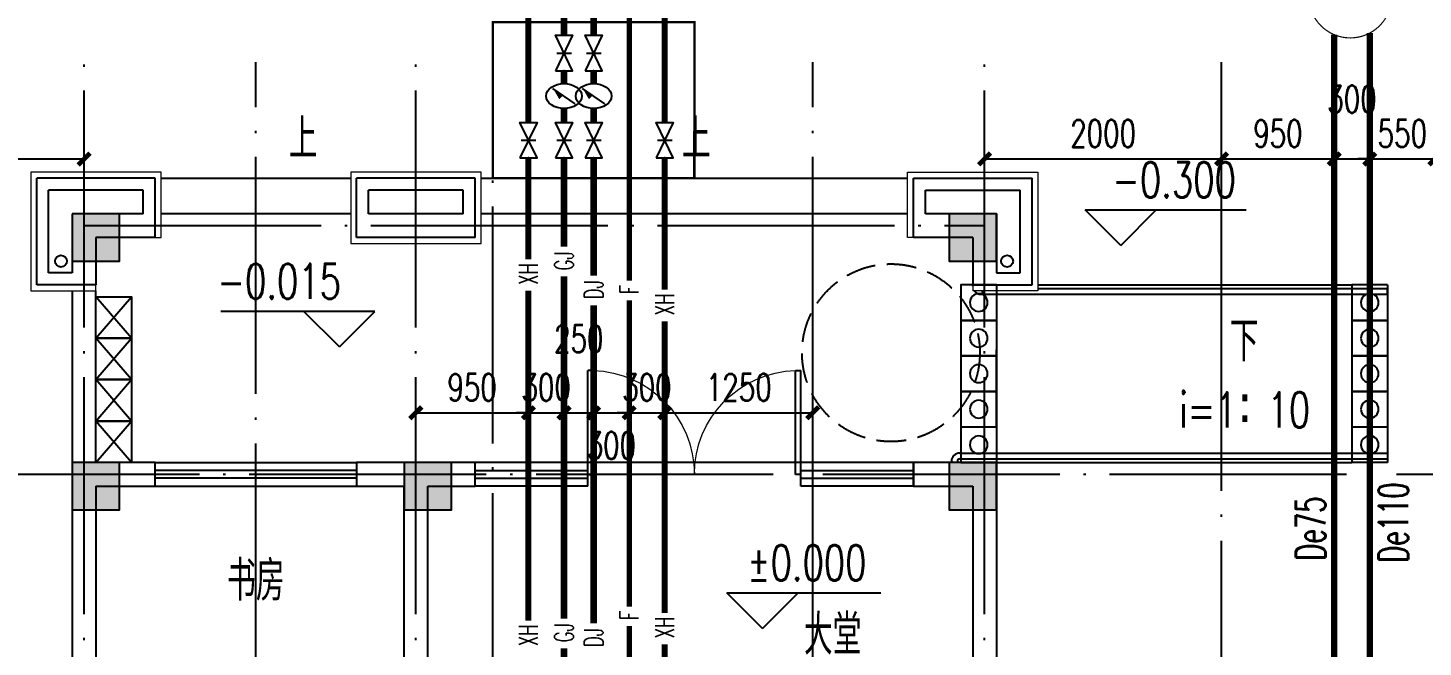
# Model space of a CAD drawing. Extents: x -287580 to -53108, y -522338 to -82629.
# Drawn here: x -215583 to -203809, y -332374 to -327146 of the extents above; entities that cross this region are included whole.
import ezdxf

# ---------------------------------------------------------------- set-up
doc = ezdxf.new("R2010")
doc.units = 0
doc.header["$LTSCALE"] = 1000
doc.header["$MEASUREMENT"] = 0
doc.linetypes.add('DASH', pattern=[0.35, 0.25, -0.1])
doc.linetypes.add('DOTE', pattern=[2.42, 2, -0.2, 0.02, -0.2])
for name, color, linetype in [('AXIS', 3, 'Continuous'), ('DIM_ELEV', 3, 'Continuous'), ('DIM_SYMB', 99, 'Continuous'), ('DOTE', 99, 'Continuous'), ('J家具', 42, 'Continuous'), ('PIPE-废水', 31, 'Continuous'), ('PIPE-污水', 2, 'Continuous'), ('PIPE-消防', 1, 'Continuous'), ('PIPE-给水', 3, 'Continuous'), ('PUB_TEXT', 7, 'Continuous'), ('RAIL', 163, 'Continuous'), ('TEXT_废水', 4, 'Continuous'), ('TEXT_污水', 4, 'Continuous'), ('TEXT_消防', 4, 'Continuous'), ('TEXT_给水', 4, 'Continuous'), ('TWT_DIM', 3, 'Continuous'), ('TWT_IDEN', 3, 'Continuous'), ('VALVE_给水', 7, 'Continuous'), ('WALL', 9, 'Continuous'), ('WINDOW', 99, 'Continuous'), ('填充', 8, 'Continuous'), ('栏杆', 169, 'Continuous'), ('给排水标注', 4, 'Continuous'), ('表格', 157, 'Continuous')]:
    doc.layers.add(name, color=color, linetype=linetype)
doc.layers.add('投影线', color=150, linetype='Continuous', lineweight=18)
doc.styles.add('_TCH_DIM', font='SIMPLEX', dxfattribs={"bigfont": 'GBCBIG'})
doc.styles.add('_TCH_DIM_T3', font='SIMPLEX', dxfattribs={"width": 0.705882, "bigfont": 'GBCBIG'})
doc.styles.add('_TWT_PIPEDN', font='SIMPLEX', dxfattribs={"width": 0.8, "height": 2.5, "bigfont": 'HZTXT'})
doc.styles.add('_TWT_PIPETEXT', font='SIMPLEX', dxfattribs={"width": 0.8, "height": 1.6, "bigfont": 'HZTXT'})
doc.styles.get("Standard").update_dxf_attribs({"font": 'gbenor.shx', "bigfont": 'gbcbig.shx'})
doc.dimstyles.new('_TCH_ARCH&&100', dxfattribs={"dimtxt": 297.5, "dimasz": 100, "dimexe": 250, "dimexo": 300, "dimgap": 100, "dimtad": 1, "dimdec": 0, "dimzin": 0, "dimdsep": 46, "dimtxsty": '_TCH_DIM_T3', "dimblk": 'ARCHTICK', "dimcen": 0.09, "dimclrt": 7, "dimazin": 2, "dimtfac": 1, "dimtdec": 0, "dimtix": 1, "dimtmove": 2, "dimatfit": 3, "dimfxl": 0, "dimtolj": 1, "dimtzin": 0, "dimarcsym": 0})
doc.dimstyles.new('_TWT_ARCH&&100', dxfattribs={"dimtxt": 229.5, "dimasz": 100, "dimexe": 250, "dimexo": 300, "dimgap": 100, "dimtad": 1, "dimdec": 0, "dimzin": 0, "dimdsep": 46, "dimtxsty": '_TCH_DIM_T3', "dimblk": 'ARCHTICK', "dimcen": 0.09, "dimclrd": 4, "dimclre": 4, "dimclrt": 4, "dimazin": 2, "dimtfac": 1, "dimtdec": 0, "dimtix": 1, "dimtmove": 2, "dimatfit": 3, "dimfxl": 0, "dimtolj": 1, "dimtzin": 0, "dimarcsym": 0})

# ---------------------------------------------------------------- blocks, each defined once
blk = doc.blocks.new('A$C08E67530')
at = {"layer": 'RAIL'}
for p, q in [((0, 1500), (300, 1500)), ((0, 1500), (0, 0)), ((0, 1500), (0, 0)), ((300, 1500), (300, 0)), ((300, 1500), (300, 0)), ((0, 1200), (300, 1200)), ((300, 1200), (0, 1200)), ((0, 900), (300, 900)), ((300, 900), (0, 900)), ((0, 600), (300, 600)), ((300, 600), (0, 600)), ((300, 300), (0, 300)), ((0, 0), (300, 0))]:
    blk.add_line(p, q, dxfattribs=at)
for centre in [(150, 1350), (150, 1050), (150, 750), (150, 450), (150, 150)]:
    blk.add_circle(centre, 75, dxfattribs=at)
blk = doc.blocks.new('afdafdfdaf')
at = {"color": 4}
for points in [[(487333, 21789), (487033, 21439)], [(487033, 21789), (487333, 21439)]]:
    blk.add_lwpolyline(points, dxfattribs=at)
blk.add_lwpolyline([(487333, 21789), (487033, 21789), (487033, 21439), (487333, 21439)], close=True, dxfattribs=at)
blk = doc.blocks.new('A$C21740D1F')
at = {"layer": '填充'}
h = blk.add_hatch(color=256, dxfattribs=at)
h.dxf.hatch_style = 1
h.paths.add_polyline_path([(48600, 16200), (48600, 15800), (49000, 15800), (49000, 16200)])
h.paths.add_polyline_path([(41200, 16200), (41200, 15800), (41600, 15800), (41600, 16200)])
h.paths.add_polyline_path([(18900, 15800), (18900, 16200), (18500, 16200), (18500, 15800)])
h.paths.add_polyline_path([(11500, 15800), (11500, 16200), (11100, 16200), (11100, 15800)])
h.paths.add_polyline_path([(57500, 3700), (57500, 3300), (57900, 3300), (57900, 3700)])
h.paths.add_polyline_path([(48600, 14100), (48600, 13700), (49000, 13700), (49000, 14100)])
h.paths.add_polyline_path([(44000, 14100), (44000, 13700), (44400, 13700), (44400, 14100)])
h.paths.add_polyline_path([(41200, 14100), (41200, 13700), (41600, 13700), (41600, 14100)])
h.paths.add_polyline_path([(32300, 3700), (32300, 3300), (32700, 3300), (32700, 3700)])
h.paths.add_polyline_path([(27800, 3300), (27800, 3700), (27400, 3700), (27400, 3300)])
h.paths.add_polyline_path([(18900, 13700), (18900, 14100), (18500, 14100), (18500, 13700)])
h.paths.add_polyline_path([(16100, 13700), (16100, 14100), (15700, 14100), (15700, 13700)])
h.paths.add_polyline_path([(11500, 13700), (11500, 14100), (11100, 14100), (11100, 13700)])
h.paths.add_polyline_path([(2600, 3300), (2600, 3700), (2200, 3700), (2200, 3300)])
h.paths.add_polyline_path([(47550, 10300), (47550, 8200), (47350, 8200), (47350, 10500), (47900, 10500), (47900, 10300)])
h.paths.add_polyline_path([(12750, 10500), (12750, 8200), (12550, 8200), (12550, 10300), (12200, 10300), (12200, 10500)])
h.paths.add_polyline_path([(7800, 0), (7300, 0), (7300, 2500), (7500, 2500), (7500, 200), (7800, 200)])
h.paths.add_polyline_path([(22700, 0), (22200, 0), (22200, 200), (22500, 200), (22500, 2500), (22700, 2500)])
h.paths.add_polyline_path([(37900, 0), (37400, 0), (37400, 2500), (37600, 2500), (37600, 200), (37900, 200)])
h.paths.add_polyline_path([(52800, 0), (52300, 0), (52300, 200), (52600, 200), (52600, 2500), (52800, 2500)])
h.paths.add_polyline_path([(56200, 0), (55550, 0), (55550, 200), (56000, 200), (56000, 2100), (56200, 2100)])
h.paths.add_polyline_path([(34650, 0), (34000, 0), (34000, 2100), (34200, 2100), (34200, 200), (34650, 200)])
h.paths.add_polyline_path([(26100, 0), (25450, 0), (25450, 200), (25900, 200), (25900, 2100), (26100, 2100)])
h.paths.add_polyline_path([(4550, 0), (3900, 0), (3900, 2100), (4100, 2100), (4100, 200), (4550, 200)])
h.paths.add_polyline_path([(500, 6500), (200, 6500), (200, 5000), (0, 5000), (0, 6700), (500, 6700)])
h.paths.add_polyline_path([(59900, 6500), (59600, 6500), (59600, 6700), (60100, 6700), (60100, 5000), (59900, 5000)])
h.paths.add_polyline_path([(60100, 1695), (60100, 0), (59400, 0), (59400, 200), (59900, 200), (59900, 1695)])
h.paths.add_polyline_path([(52800, 9800), (52800, 6700), (53350, 6700), (53350, 6500), (52600, 6500), (52600, 9800), (52600, 10300), (52300, 10300), (52300, 10500), (52800, 10500), (52800, 10000), (53150, 10000), (53150, 9800)])
h.paths.add_polyline_path([(37600, 10300), (37600, 9800), (37600, 6500), (36850, 6500), (36850, 6700), (37400, 6700), (37400, 9800), (37050, 9800), (37050, 10000), (37400, 10000), (37400, 10500), (37900, 10500), (37900, 10300)])
h.paths.add_polyline_path([(22700, 10500), (22700, 10000), (23050, 10000), (23050, 9800), (22700, 9800), (22700, 6700), (23250, 6700), (23250, 6500), (22500, 6500), (22500, 9800), (22500, 10300), (22200, 10300), (22200, 10500)])
h.paths.add_polyline_path([(7500, 9800), (7500, 6500), (6750, 6500), (6750, 6700), (7300, 6700), (7300, 9800), (6950, 9800), (6950, 10000), (7300, 10000), (7300, 10500), (7800, 10500), (7800, 10300), (7500, 10300)])
h.paths.add_polyline_path([(17250, 10300), (15450, 10300), (15450, 8900), (15250, 8900), (15250, 10500), (17450, 10500), (17450, 9900), (17250, 9900)])
h.paths.add_polyline_path([(42850, 10300), (42850, 9900), (42650, 9900), (42650, 10500), (44850, 10500), (44850, 8900), (44650, 8900), (44650, 10300)])
h.paths.add_polyline_path([(30000, 1800), (30000, 0), (29500, 0), (29500, 200), (29800, 200), (29800, 1800)])
h.paths.add_polyline_path([(30700, 6500), (30300, 6500), (30300, 4900), (30100, 4900), (30100, 6700), (30700, 6700)])
h.paths.add_polyline_path([(29800, 6500), (29400, 6500), (29400, 6700), (30000, 6700), (30000, 4900), (29800, 4900)])
h.paths.add_polyline_path([(30600, 0), (30100, 0), (30100, 1800), (30300, 1800), (30300, 200), (30600, 200)])
h.paths.add_polyline_path([(42100, 1900), (42100, 1000), (42600, 1000), (42600, 800), (42100, 800), (42100, 0), (41500, 0), (41500, 200), (41900, 200), (41900, 1000), (41900, 1900)])
h.paths.add_polyline_path([(48300, 1900), (48300, 1000), (48300, 200), (48700, 200), (48700, 0), (48100, 0), (48100, 800), (47600, 800), (47600, 1000), (48100, 1000), (48100, 1900)])
h.paths.add_polyline_path([(42850, 5400), (42850, 5100), (43500, 5100), (43500, 4100), (43300, 4100), (43300, 4900), (42650, 4900), (42100, 4900), (42100, 4800), (41900, 4800), (41900, 5100), (42650, 5100), (42650, 5400)])
h.paths.add_polyline_path([(47550, 5400), (47550, 5100), (48300, 5100), (48300, 4800), (48100, 4800), (48100, 4900), (47550, 4900), (46900, 4900), (46900, 4100), (46700, 4100), (46700, 5100), (47350, 5100), (47350, 5400)])
h.paths.add_polyline_path([(32950, 9800), (32500, 9800), (32500, 6700), (32900, 6700), (32900, 6500), (32300, 6500), (32300, 10000), (32950, 10000)])
h.paths.add_polyline_path([(57900, 10000), (57900, 6500), (57300, 6500), (57300, 6700), (57700, 6700), (57700, 9800), (57250, 9800), (57250, 10000)])
h.paths.add_polyline_path([(700, 0), (0, 0), (0, 1695), (200, 1695), (200, 200), (700, 200)])
h.paths.add_polyline_path([(18200, 1900), (18200, 1000), (18200, 200), (18600, 200), (18600, 0), (18000, 0), (18000, 800), (17500, 800), (17500, 1000), (18000, 1000), (18000, 1900)])
h.paths.add_polyline_path([(12000, 1900), (12000, 1000), (12500, 1000), (12500, 800), (12000, 800), (12000, 0), (11400, 0), (11400, 200), (11800, 200), (11800, 1000), (11800, 1900)])
h.paths.add_polyline_path([(17450, 5400), (17450, 5100), (18200, 5100), (18200, 4800), (18000, 4800), (18000, 4900), (17450, 4900), (16800, 4900), (16800, 4100), (16600, 4100), (16600, 5100), (17250, 5100), (17250, 5400)])
h.paths.add_polyline_path([(12750, 5400), (12750, 5100), (13400, 5100), (13400, 4100), (13200, 4100), (13200, 4900), (12550, 4900), (12000, 4900), (12000, 4800), (11800, 4800), (11800, 5100), (12550, 5100), (12550, 5400)])
h.paths.add_polyline_path([(27600, 9800), (27150, 9800), (27150, 10000), (27800, 10000), (27800, 6500), (27200, 6500), (27200, 6700), (27600, 6700)])
h.paths.add_polyline_path([(2400, 9800), (2400, 6700), (2800, 6700), (2800, 6500), (2200, 6500), (2200, 10000), (2850, 10000), (2850, 9800)])
at = {"color": 3}
for points in [[(41200, 16200), (41200, 15800), (41600, 15800), (41600, 16200)], [(48600, 16200), (48600, 15800), (49000, 15800), (49000, 16200)], [(41200, 14100), (41200, 13700), (41600, 13700), (41600, 14100)], [(44000, 14100), (44000, 13700), (44400, 13700), (44400, 14100)], [(48600, 14100), (48600, 13700), (49000, 13700), (49000, 14100)]]:
    blk.add_lwpolyline(points, close=True, dxfattribs=at)
blk = doc.blocks.new('_ArchTick')
at = {"color": 0, "linetype": 'ByBlock', "const_width": 0.4}
blk.add_lwpolyline([(-0.5, -0.5), (0.5, 0.5)], dxfattribs=at)
blk = doc.blocks.new('*D612')
at = {"layer": 'AXIS', "color": 0, "lineweight": -2}
for p, q in [((-256409, -327035), (-256409, -324659)), ((-196309, -327035), (-196309, -324659)), ((-256409, -324909), (-196309, -324909))]:
    blk.add_line(p, q, dxfattribs=at)
at = {"layer": 'Defpoints', "color": 0}
for p in [(-196309, -324909), (-256409, -327335), (-196309, -327335)]:
    blk.add_point(p, dxfattribs=at)
at = {"layer": 'AXIS', "color": 0, "lineweight": -2, "xscale": 100, "yscale": 100, "zscale": 100, "rotation": 180}
blk.add_blockref('_ArchTick', (-256409, -324909), dxfattribs=at)
at = {"layer": 'AXIS', "color": 0, "lineweight": -2, "xscale": 100, "yscale": 100, "zscale": 100}
blk.add_blockref('_ArchTick', (-196309, -324909), dxfattribs=at)
at = {"layer": 'AXIS', "color": 7, "insert": (-226359, -324661), "char_height": 297.5, "attachment_point": 5, "style": '_TCH_DIM_T3'}
blk.add_mtext('\\A1;60100', dxfattribs=at)
blk = doc.blocks.new('*D801')
at = {"layer": 'Defpoints', "color": 0}
for p in [(-205509, -328253), (-207509, -329390), (-205509, -329390)]:
    blk.add_point(p, dxfattribs=at)
at = {"layer": 'TWT_DIM', "color": 4, "lineweight": -2}
for p, q in [((-207509, -329090), (-207509, -328003)), ((-205509, -329090), (-205509, -328003)), ((-207509, -328253), (-205509, -328253))]:
    blk.add_line(p, q, dxfattribs=at)
at = {"layer": 'TWT_DIM', "color": 4, "lineweight": -2, "xscale": 100, "yscale": 100, "zscale": 100, "rotation": 180}
blk.add_blockref('_ArchTick', (-207509, -328253), dxfattribs=at)
at = {"layer": 'TWT_DIM', "color": 4, "lineweight": -2, "xscale": 100, "yscale": 100, "zscale": 100}
blk.add_blockref('_ArchTick', (-205509, -328253), dxfattribs=at)
at = {"layer": 'TWT_DIM', "color": 4, "insert": (-206509, -328038), "char_height": 229.5, "attachment_point": 5, "style": '_TCH_DIM_T3'}
blk.add_mtext('\\A1;2000', dxfattribs=at)
blk = doc.blocks.new('*D802')
at = {"layer": 'Defpoints', "color": 0}
for p in [(-204559, -328253), (-205509, -329390), (-204559, -329390)]:
    blk.add_point(p, dxfattribs=at)
at = {"layer": 'TWT_DIM', "color": 4, "lineweight": -2}
for p, q in [((-205509, -329090), (-205509, -328003)), ((-204559, -329090), (-204559, -328003)), ((-205509, -328253), (-204559, -328253))]:
    blk.add_line(p, q, dxfattribs=at)
at = {"layer": 'TWT_DIM', "color": 4, "lineweight": -2, "xscale": 100, "yscale": 100, "zscale": 100, "rotation": 180}
blk.add_blockref('_ArchTick', (-205509, -328253), dxfattribs=at)
at = {"layer": 'TWT_DIM', "color": 4, "lineweight": -2, "xscale": 100, "yscale": 100, "zscale": 100}
blk.add_blockref('_ArchTick', (-204559, -328253), dxfattribs=at)
at = {"layer": 'TWT_DIM', "color": 4, "insert": (-205034, -328038), "char_height": 229.5, "attachment_point": 5, "style": '_TCH_DIM_T3'}
blk.add_mtext('\\A1;950', dxfattribs=at)
blk = doc.blocks.new('*D803')
at = {"layer": 'Defpoints', "color": 0}
for p in [(-204259, -328253), (-204559, -329390), (-204259, -329390)]:
    blk.add_point(p, dxfattribs=at)
at = {"layer": 'TWT_DIM', "color": 4, "lineweight": -2}
for p, q in [((-204559, -329090), (-204559, -328003)), ((-204259, -329090), (-204259, -328003)), ((-204559, -328253), (-204259, -328253))]:
    blk.add_line(p, q, dxfattribs=at)
at = {"layer": 'TWT_DIM', "color": 4, "lineweight": -2, "xscale": 100, "yscale": 100, "zscale": 100, "rotation": 180}
blk.add_blockref('_ArchTick', (-204559, -328253), dxfattribs=at)
at = {"layer": 'TWT_DIM', "color": 4, "lineweight": -2, "xscale": 100, "yscale": 100, "zscale": 100}
blk.add_blockref('_ArchTick', (-204259, -328253), dxfattribs=at)
at = {"layer": 'TWT_DIM', "color": 4, "insert": (-204409, -327748), "char_height": 229.5, "attachment_point": 5, "style": '_TCH_DIM_T3'}
blk.add_mtext('\\A1;300', dxfattribs=at)
blk = doc.blocks.new('*D804')
at = {"layer": 'Defpoints', "color": 0}
for p in [(-203709, -328253), (-204259, -329390), (-203709, -329390)]:
    blk.add_point(p, dxfattribs=at)
at = {"layer": 'TWT_DIM', "color": 4, "lineweight": -2}
for p, q in [((-204259, -329090), (-204259, -328003)), ((-203709, -329090), (-203709, -328003)), ((-204259, -328253), (-204359, -328253)), ((-204259, -328253), (-203709, -328253)), ((-203709, -328253), (-203609, -328253))]:
    blk.add_line(p, q, dxfattribs=at)
at = {"layer": 'TWT_DIM', "color": 4, "lineweight": -2, "xscale": 100, "yscale": 100, "zscale": 100}
blk.add_blockref('_ArchTick', (-204259, -328253), dxfattribs=at)
at = {"layer": 'TWT_DIM', "color": 4, "lineweight": -2, "xscale": 100, "yscale": 100, "zscale": 100, "rotation": 180}
blk.add_blockref('_ArchTick', (-203709, -328253), dxfattribs=at)
at = {"layer": 'TWT_DIM', "color": 4, "insert": (-203984, -328038), "char_height": 229.5, "attachment_point": 5, "style": '_TCH_DIM_T3'}
blk.add_mtext('\\A1;550', dxfattribs=at)
blk = doc.blocks.new('*D812')
at = {"layer": 'Defpoints', "color": 0}
for p in [(-211359, -330396), (-212309, -331210), (-211359, -331210)]:
    blk.add_point(p, dxfattribs=at)
at = {"layer": 'TWT_DIM', "color": 4, "lineweight": -2}
for p, q in [((-212309, -330910), (-212309, -330146)), ((-211359, -330910), (-211359, -330146)), ((-212309, -330396), (-211359, -330396))]:
    blk.add_line(p, q, dxfattribs=at)
at = {"layer": 'TWT_DIM', "color": 4, "lineweight": -2, "xscale": 100, "yscale": 100, "zscale": 100, "rotation": 180}
blk.add_blockref('_ArchTick', (-212309, -330396), dxfattribs=at)
at = {"layer": 'TWT_DIM', "color": 4, "lineweight": -2, "xscale": 100, "yscale": 100, "zscale": 100}
blk.add_blockref('_ArchTick', (-211359, -330396), dxfattribs=at)
at = {"layer": 'TWT_DIM', "color": 4, "insert": (-211834, -330181), "char_height": 229.5, "attachment_point": 5, "style": '_TCH_DIM_T3'}
blk.add_mtext('\\A1;950', dxfattribs=at)
blk = doc.blocks.new('*D813')
at = {"layer": 'Defpoints', "color": 0}
for p in [(-211059, -330396), (-211359, -331210), (-211059, -331210)]:
    blk.add_point(p, dxfattribs=at)
at = {"layer": 'TWT_DIM', "color": 4, "lineweight": -2}
for p, q in [((-211359, -330910), (-211359, -330146)), ((-211059, -330910), (-211059, -330146)), ((-211359, -330396), (-211459, -330396)), ((-211359, -330396), (-211059, -330396)), ((-211059, -330396), (-210959, -330396))]:
    blk.add_line(p, q, dxfattribs=at)
at = {"layer": 'TWT_DIM', "color": 4, "lineweight": -2, "xscale": 100, "yscale": 100, "zscale": 100}
blk.add_blockref('_ArchTick', (-211359, -330396), dxfattribs=at)
at = {"layer": 'TWT_DIM', "color": 4, "lineweight": -2, "xscale": 100, "yscale": 100, "zscale": 100, "rotation": 180}
blk.add_blockref('_ArchTick', (-211059, -330396), dxfattribs=at)
at = {"layer": 'TWT_DIM', "color": 4, "insert": (-211209, -330181), "char_height": 229.5, "attachment_point": 5, "style": '_TCH_DIM_T3'}
blk.add_mtext('\\A1;300', dxfattribs=at)
blk = doc.blocks.new('*D814')
at = {"layer": 'Defpoints', "color": 0}
for p in [(-210809, -330396), (-211059, -331210), (-210809, -331210)]:
    blk.add_point(p, dxfattribs=at)
at = {"layer": 'TWT_DIM', "color": 4, "lineweight": -2}
for p, q in [((-211059, -330910), (-211059, -330146)), ((-210809, -330910), (-210809, -330146)), ((-211059, -330396), (-210809, -330396))]:
    blk.add_line(p, q, dxfattribs=at)
at = {"layer": 'TWT_DIM', "color": 4, "lineweight": -2, "xscale": 100, "yscale": 100, "zscale": 100, "rotation": 180}
blk.add_blockref('_ArchTick', (-211059, -330396), dxfattribs=at)
at = {"layer": 'TWT_DIM', "color": 4, "lineweight": -2, "xscale": 100, "yscale": 100, "zscale": 100}
blk.add_blockref('_ArchTick', (-210809, -330396), dxfattribs=at)
at = {"layer": 'TWT_DIM', "color": 4, "insert": (-210934, -329771), "char_height": 229.5, "attachment_point": 5, "style": '_TCH_DIM_T3'}
blk.add_mtext('\\A1;250', dxfattribs=at)
blk = doc.blocks.new('*D815')
at = {"layer": 'Defpoints', "color": 0}
for p in [(-210509, -330396), (-210809, -331210), (-210509, -331210)]:
    blk.add_point(p, dxfattribs=at)
at = {"layer": 'TWT_DIM', "color": 4, "lineweight": -2}
for p, q in [((-210809, -330910), (-210809, -330146)), ((-210509, -330910), (-210509, -330146)), ((-210809, -330396), (-210509, -330396))]:
    blk.add_line(p, q, dxfattribs=at)
at = {"layer": 'TWT_DIM', "color": 4, "lineweight": -2, "xscale": 100, "yscale": 100, "zscale": 100, "rotation": 180}
blk.add_blockref('_ArchTick', (-210809, -330396), dxfattribs=at)
at = {"layer": 'TWT_DIM', "color": 4, "lineweight": -2, "xscale": 100, "yscale": 100, "zscale": 100}
blk.add_blockref('_ArchTick', (-210509, -330396), dxfattribs=at)
at = {"layer": 'TWT_DIM', "color": 4, "insert": (-210659, -330671), "char_height": 229.5, "attachment_point": 5, "style": '_TCH_DIM_T3'}
blk.add_mtext('\\A1;300', dxfattribs=at)
blk = doc.blocks.new('*D816')
at = {"layer": 'Defpoints', "color": 0}
for p in [(-210209, -330396), (-210509, -331210), (-210209, -331210)]:
    blk.add_point(p, dxfattribs=at)
at = {"layer": 'TWT_DIM', "color": 4, "lineweight": -2}
for p, q in [((-210509, -330910), (-210509, -330146)), ((-210209, -330910), (-210209, -330146)), ((-210509, -330396), (-210609, -330396)), ((-210509, -330396), (-210209, -330396)), ((-210209, -330396), (-210109, -330396))]:
    blk.add_line(p, q, dxfattribs=at)
at = {"layer": 'TWT_DIM', "color": 4, "lineweight": -2, "xscale": 100, "yscale": 100, "zscale": 100}
blk.add_blockref('_ArchTick', (-210509, -330396), dxfattribs=at)
at = {"layer": 'TWT_DIM', "color": 4, "lineweight": -2, "xscale": 100, "yscale": 100, "zscale": 100, "rotation": 180}
blk.add_blockref('_ArchTick', (-210209, -330396), dxfattribs=at)
at = {"layer": 'TWT_DIM', "color": 4, "insert": (-210359, -330181), "char_height": 229.5, "attachment_point": 5, "style": '_TCH_DIM_T3'}
blk.add_mtext('\\A1;300', dxfattribs=at)
blk = doc.blocks.new('*D817')
at = {"layer": 'Defpoints', "color": 0}
for p in [(-208959, -330396), (-210209, -331210), (-208959, -331210)]:
    blk.add_point(p, dxfattribs=at)
at = {"layer": 'TWT_DIM', "color": 4, "lineweight": -2}
for p, q in [((-210209, -330910), (-210209, -330146)), ((-208959, -330910), (-208959, -330146)), ((-210209, -330396), (-208959, -330396))]:
    blk.add_line(p, q, dxfattribs=at)
at = {"layer": 'TWT_DIM', "color": 4, "lineweight": -2, "xscale": 100, "yscale": 100, "zscale": 100, "rotation": 180}
blk.add_blockref('_ArchTick', (-210209, -330396), dxfattribs=at)
at = {"layer": 'TWT_DIM', "color": 4, "lineweight": -2, "xscale": 100, "yscale": 100, "zscale": 100}
blk.add_blockref('_ArchTick', (-208959, -330396), dxfattribs=at)
at = {"layer": 'TWT_DIM', "color": 4, "insert": (-209584, -330181), "char_height": 229.5, "attachment_point": 5, "style": '_TCH_DIM_T3'}
blk.add_mtext('\\A1;1250', dxfattribs=at)
blk = doc.blocks.new('*D840')
at = {"layer": 'Defpoints', "color": 0}
for p in [(-215109, -328253), (-217109, -329075), (-215109, -329075)]:
    blk.add_point(p, dxfattribs=at)
at = {"layer": 'TWT_DIM', "color": 4, "lineweight": -2}
for p, q in [((-217109, -328775), (-217109, -328003)), ((-215109, -328775), (-215109, -328003)), ((-217109, -328253), (-215109, -328253))]:
    blk.add_line(p, q, dxfattribs=at)
at = {"layer": 'TWT_DIM', "color": 4, "lineweight": -2, "xscale": 100, "yscale": 100, "zscale": 100, "rotation": 180}
blk.add_blockref('_ArchTick', (-217109, -328253), dxfattribs=at)
at = {"layer": 'TWT_DIM', "color": 4, "lineweight": -2, "xscale": 100, "yscale": 100, "zscale": 100}
blk.add_blockref('_ArchTick', (-215109, -328253), dxfattribs=at)
at = {"layer": 'TWT_DIM', "color": 4, "insert": (-216109, -328038), "char_height": 229.5, "attachment_point": 5, "style": '_TCH_DIM_T3'}
blk.add_mtext('\\A1;2000', dxfattribs=at)
blk = doc.blocks.new('$VALVE$00000296')
for points in [[(-125, 72.2), (-125, -72.2), (125, 72.2), (125, -72.2), (-125, 72.2)], [(0, 60.2), (0, -63.6)]]:
    blk.add_lwpolyline(points)
for p in [(-125, 0), (125, 0)]:
    blk.add_point(p)
blk = doc.blocks.new('$WINLIB2D$00000001')
at = {"color": 0}
for points in [[(-0.5, 0.5), (-0.5, -0.5)], [(-0.5, 0.5), (0.5, 0.5)], [(0.5, -0.5), (0.5, 0.5)], [(0.5, 0.1667), (-0.5, 0.1667)], [(0.5, -0.1667), (-0.5, -0.1667)], [(-0.5, -0.5), (0.5, -0.5)]]:
    blk.add_lwpolyline(points, dxfattribs=at)
blk = doc.blocks.new('$DorLib2D$00000002')
for p, q in [((-0.5, 0), (-0.5, 0.4875)), ((-0.475, 0.4875), (-0.5, 0.4875)), ((-0.475, 0), (-0.475, 0.4875)), ((0.475, 0), (0.475, 0.4875)), ((0.475, 0.4875), (0.5, 0.4875)), ((0.5, 0), (0.5, 0.4875)), ((-0.5, 0), (-0.475, 0)), ((0.5, 0), (0.475, 0))]:
    blk.add_line(p, q)
at = {"lineweight": 13}
for centre, start, end in [((-0.4875, 0), 0, 88.53072), ((0.4875, 0), 91.46928, 180)]:
    blk.add_arc(centre, 0.4875, start, end, dxfattribs=at)
blk = doc.blocks.new('$TCHSYS$WIN2D')
for p, q in [((-0.5, 0.5), (0.5, 0.5)), ((-0.5, 0.5), (-0.5, -0.5)), ((0.5, 0.5), (0.5, -0.5)), ((0.5, 0.167), (-0.5, 0.167)), ((0.5, -0.167), (-0.5, -0.167)), ((-0.5, -0.5), (0.5, -0.5))]:
    blk.add_line(p, q)
blk = doc.blocks.new('$VALVE$00000742')
blk.add_line((-93, -93), (93, 93))
blk.add_lwpolyline([(93, 93, 0, 50, 0), (-13, 22, 50, 50, 0)], format="xyseb")
blk.add_circle((0, 0), 150)
for p in [(-150, 0), (150, 0)]:
    blk.add_point(p)

msp = doc.modelspace()

# ---------------------------------------------------------------- linework, layer by layer
at = {"color": 99}
for centre in [(-215303.8, -329115.6), (-207319.3, -329115.6)]:
    msp.add_circle(centre, 50, dxfattribs=at)
at = {"layer": 'DIM_ELEV'}
for p, q in [((-206360.8, -328983.5), (-206660.8, -328683.5)), ((-206660.8, -328683.5), (-205302.8, -328683.5)), ((-206360.8, -328983.5), (-206060.8, -328683.5)), ((-212654.4, -329539.7), (-213954.4, -329539.7)), ((-212954.4, -329839.7), (-213254.4, -329539.7)), ((-212954.4, -329839.7), (-212654.4, -329539.7)), ((-209383.7, -332217.2), (-209683.7, -331917.2)), ((-209683.7, -331917.2), (-208383.7, -331917.2)), ((-209383.7, -332217.2), (-209083.7, -331917.2))]:
    msp.add_line(p, q, dxfattribs=at)
at = {"layer": 'DIM_SYMB'}
for points in [[(-213277.3, -328355.3, 0, 0, 0), (-213277.3, -328565.6, 80, 0, 0), (-213277.3, -328865.6, 0, 0, 0)], [(-209958.8, -328355.3, 0, 0, 0), (-209958.8, -328565.6, 80, 0, 0), (-209958.8, -328865.6, 0, 0, 0)], [(-206134.6, -330065.6, 0, 0, 0), (-204854.3, -330065.6, 80, 0, 0), (-204554.3, -330065.6, 0, 0, 0)]]:
    msp.add_lwpolyline(points, format="xyseb", dxfattribs=at)
at = {"layer": 'DOTE', "linetype": 'DOTE'}
for p, q in [((-215108.8, -334515.6), (-215108.8, -327434.6)), ((-213658.8, -339915.6), (-213658.8, -327434.6)), ((-212308.8, -334515.6), (-212308.8, -327434.6)), ((-211658.8, -337915.6), (-211658.8, -327434.6)), ((-208958.8, -339915.6), (-208958.8, -327434.6)), ((-207508.8, -334515.6), (-207508.8, -327434.6)), ((-205508.8, -338315.6), (-205508.8, -327434.6)), ((-215108.8, -328815.6), (-207508.8, -328815.6)), ((-194774.4, -330915.6), (-257009.5, -330915.6))]:
    msp.add_line(p, q, dxfattribs=at)
at = {"layer": 'PIPE-废水', "linetype": 'DASH', "const_width": 45}
for points in [[(-210508.8, -329281.8), (-210508.8, -326249)], [(-210508.8, -332032.8), (-210508.8, -329445.2)], [(-210508.8, -335407.3), (-210508.8, -332196.2)]]:
    msp.add_lwpolyline(points, dxfattribs=at)
at = {"layer": 'PIPE-污水', "linetype": 'DASH', "const_width": 55}
for points in [[(-204558.8, -333402.3), (-204558.8, -327203.8)], [(-204258.8, -332965.6), (-204258.8, -327189.8)]]:
    msp.add_lwpolyline(points, dxfattribs=at)
at = {"layer": 'PIPE-消防', "const_width": 50}
for points in [[(-211358.8, -327944), (-211358.8, -326249)], [(-210208.8, -327944), (-210208.8, -326249)], [(-211358.8, -329100.1), (-211358.8, -328244)], [(-210208.8, -329357.2), (-210208.8, -328244)], [(-211358.8, -332150.6), (-211358.8, -329365.9)], [(-210208.8, -332085.1), (-210208.8, -329623)], [(-210208.8, -336847.1), (-210208.8, -332350.9)]]:
    msp.add_lwpolyline(points, dxfattribs=at)
at = {"layer": 'PIPE-给水', "color": 2, "const_width": 55}
for points in [[(-211058.7, -327209), (-211058.7, -326249)], [(-211058.7, -327617), (-211058.7, -327509)], [(-211058.7, -327944), (-211058.7, -327827)], [(-211058.7, -328993.9), (-211058.7, -328244)], [(-211058.7, -332132.9), (-211058.7, -329245.1)], [(-211058.7, -335393.9), (-211058.7, -332384.1)]]:
    msp.add_lwpolyline(points, dxfattribs=at)
at = {"layer": 'PIPE-给水', "const_width": 55}
for points in [[(-210808.5, -327209), (-210808.5, -326249)], [(-210808.5, -327617), (-210808.5, -327509)], [(-210808.5, -327944), (-210808.5, -327827)], [(-210808.5, -329237.4), (-210808.5, -328244)], [(-210808.5, -332173.4), (-210808.5, -329488.6)]]:
    msp.add_lwpolyline(points, dxfattribs=at)
at = {"layer": 'RAIL', "color": 99}
for p, q in [((-214458.8, -328415.6), (-212858.8, -328415.6)), ((-211758.8, -328415.6), (-208158.8, -328415.6)), ((-212858.8, -328715.6), (-214458.8, -328715.6)), ((-208158.8, -328715.6), (-211758.8, -328715.6)), ((-207408.8, -329315.6), (-207408.8, -329835.6)), ((-207060.6, -329315.6), (-204408.8, -329315.6)), ((-204408.8, -329315.6), (-204408.8, -329345.6)), ((-204408.8, -329395.6), (-204408.8, -330735.6)), ((-207708.8, -330785.6), (-207708.8, -330815.6)), ((-207708.8, -330815.6), (-204408.8, -330815.6)), ((-204408.8, -330785.6), (-204408.8, -330815.6))]:
    msp.add_line(p, q, dxfattribs=at)
for points in [[(-207408.8, -329315.6), (-207408.8, -329315.6), (-207708.8, -329315.6), (-207708.8, -330815.6)], [(-215208.8, -329365.6), (-215208.8, -330815.6)], [(-215008.8, -330815.6), (-215008.8, -329365.6)], [(-207408.8, -330515.6), (-207408.8, -329865.6)]]:
    msp.add_lwpolyline(points, dxfattribs=at)
at = {"layer": 'RAIL', "color": 99, "linetype": 'DASH'}
msp.add_circle((-208299.7, -329889.3), 750, dxfattribs=at)
at = {"layer": 'TWT_IDEN', "const_width": 10}
msp.add_lwpolyline([(-204073.5, -326881, 1), (-204773.5, -326881, 1)], format="xyb", close=True, dxfattribs=at)
at = {"layer": 'WALL'}
for p, q in [((-215508.8, -329315.6), (-215508.8, -328415.6)), ((-214508.8, -328415.6), (-215508.8, -328415.6)), ((-214508.8, -328915.6), (-214508.8, -328415.6)), ((-211808.8, -328415.6), (-212808.8, -328415.6)), ((-212808.8, -328915.6), (-212808.8, -328415.6)), ((-211808.8, -328915.6), (-211808.8, -328415.6)), ((-208108.8, -328915.6), (-208108.8, -328415.6)), ((-208108.8, -328415.6), (-207108.8, -328415.6)), ((-207108.8, -329315.6), (-207108.8, -328415.6)), ((-215408.8, -329215.6), (-215408.8, -328515.6)), ((-214608.8, -328515.6), (-215408.8, -328515.6)), ((-214608.8, -328715.6), (-214608.8, -328515.6)), ((-211908.8, -328515.6), (-212708.8, -328515.6)), ((-212708.8, -328715.6), (-212708.8, -328515.6)), ((-211908.8, -328715.6), (-211908.8, -328515.6)), ((-208008.8, -328715.6), (-208008.8, -328515.6)), ((-208008.8, -328515.6), (-207208.8, -328515.6)), ((-207208.8, -329215.6), (-207208.8, -328515.6)), ((-214608.8, -328715.6), (-215208.8, -328715.6)), ((-215208.8, -328715.6), (-215208.8, -329215.6)), ((-211908.8, -328715.6), (-212708.8, -328715.6)), ((-207408.8, -328715.6), (-208008.8, -328715.6)), ((-207408.8, -328715.6), (-207408.8, -329215.6)), ((-214508.8, -328915.6), (-215008.8, -328915.6)), ((-215008.8, -328915.6), (-215008.8, -329315.6)), ((-211808.8, -328915.6), (-212808.8, -328915.6)), ((-207608.8, -328915.6), (-208108.8, -328915.6)), ((-207608.8, -328915.6), (-207608.8, -329315.6)), ((-215008.8, -329315.6), (-215508.8, -329315.6)), ((-215208.8, -329215.6), (-215408.8, -329215.6)), ((-207608.8, -329315.6), (-207108.8, -329315.6)), ((-207408.8, -329215.6), (-207208.8, -329215.6)), ((-215208.8, -330815.6), (-215208.8, -332515.6)), ((-214508.8, -330815.6), (-215208.8, -330815.6)), ((-214508.8, -331015.6), (-214508.8, -330815.6)), ((-212308.8, -330815.6), (-212808.8, -330815.6)), ((-212808.8, -330815.6), (-212808.8, -331015.6)), ((-211808.8, -330815.6), (-212308.8, -330815.6)), ((-211808.8, -331015.6), (-211808.8, -330815.6)), ((-207408.8, -330815.6), (-208108.8, -330815.6)), ((-208108.8, -330815.6), (-208108.8, -331015.6)), ((-207408.8, -330815.6), (-207408.8, -332515.6)), ((-215008.8, -331015.6), (-215008.8, -332815.6)), ((-215008.8, -331015.6), (-214508.8, -331015.6)), ((-212808.8, -331015.6), (-212408.8, -331015.6)), ((-212408.8, -334415.6), (-212408.8, -331015.6)), ((-212208.8, -334415.6), (-212208.8, -331015.6)), ((-212208.8, -331015.6), (-211808.8, -331015.6)), ((-208108.8, -331015.6), (-207608.8, -331015.6)), ((-207608.8, -331015.6), (-207608.8, -332815.6))]:
    msp.add_line(p, q, dxfattribs=at)
at = {"layer": 'WINDOW'}
msp.add_line((-209058.8, -330815.6, 0), (-210858.8, -330815.6, 0), dxfattribs=at)
at = {"layer": '投影线', "linetype": 'Continuous', "elevation": 76500}
for points in [[(-214508.8, -328915.6), (-214458.8, -328915.6), (-214458.8, -328365.6), (-215557, -328365.6), (-215557, -329365.6), (-215008.8, -329365.6), (-215008.8, -329315.6)], [(-208158.8, -328915.6), (-208158.8, -328365.6), (-207060.6, -328365.6), (-207060.6, -329365.6), (-207608.8, -329365.6)]]:
    msp.add_lwpolyline(points, dxfattribs=at)
msp.add_lwpolyline([(-211758.8, -328365.6), (-212858.8, -328365.6), (-212858.8, -328965.6), (-211758.8, -328965.6)], close=True, dxfattribs=at)
at = {"layer": '投影线', "linetype": 'Continuous'}
for points in [[(-208108.8, -328915.6), (-208158.8, -328915.6)], [(-207608.8, -329315.6), (-207608.8, -329365.6)]]:
    msp.add_lwpolyline(points, dxfattribs=at)
at = {"layer": '栏杆'}
for p, q in [((-207538.8, -329395.6), (-204108.8, -329395.6)), ((-207528.8, -329365.6), (-207528.8, -329395.6)), ((-207060.6, -329345.6), (-204108.8, -329345.6)), ((-204108.8, -329395.6), (-204108.8, -329345.6)), ((-207788.8, -330805.6), (-207788.8, -330815.6)), ((-207738.8, -330805.6), (-207738.8, -330815.6)), ((-207718.8, -330735.6), (-204108.8, -330735.6)), ((-207718.8, -330785.6), (-204108.8, -330785.6)), ((-204108.8, -330735.6), (-204108.8, -330785.6))]:
    msp.add_line(p, q, dxfattribs=at)
msp.add_lwpolyline([(-207608.8, -329325.6), (-207608.8, -329315.6)], dxfattribs=at)
for centre, radius, start, end in [((-207538.8, -329325.6), 70, 214.85039, 270), ((-207718.8, -330805.6), 70, 90, 180), ((-207718.8, -330805.6), 20, 90, 180)]:
    msp.add_arc(centre, radius, start, end, dxfattribs=at)
at = {"layer": '给排水标注', "color": 6, "linetype": 'DASH', "ltscale": 0.5, "const_width": 20}
msp.add_lwpolyline([(-209958.8, -328415.6), (-211658.8, -328415.6), (-211658.5, -327099), (-209958.5, -327099)], close=True, dxfattribs=at)

# ---------------------------------------------------------------- block references
at = {"color": 99, "xscale": -1}
for p in [(-207408.8, -330815.6), (-204108.8, -330815.6)]:
    msp.add_blockref('A$C08E67530', p, dxfattribs=at)
at = {"layer": 'J家具', "xscale": -1, "rotation": 180}
for p in [(-702041.7, -307977), (-702041.7, -308327), (-702041.7, -308677), (-702041.7, -309027)]:
    msp.add_blockref('afdafdfdaf', p, dxfattribs=at)
at = {"layer": 'VALVE_给水', "rotation": 90}
for name, p, xscale, zscale in [('$VALVE$00000296', (-211058.7, -327359), 1.2, 1.2), ('$VALVE$00000296', (-210808.5, -327359), 1.2, 1.2), ('$VALVE$00000742', (-211058.7, -327722), 0.7, 0.7), ('$VALVE$00000742', (-210808.5, -327722), 0.7, 0.7), ('$VALVE$00000296', (-211358.8, -328094), 1.2, 1.2), ('$VALVE$00000296', (-211058.7, -328094), 1.2, 1.2), ('$VALVE$00000296', (-210808.5, -328094), 1.2, 1.2), ('$VALVE$00000296', (-210208.8, -328094), 1.2, 1.2)]:
    msp.add_blockref(name, p, dxfattribs=dict(at, xscale=xscale, zscale=zscale))
at = {"layer": 'WINDOW', "rotation": 180}
for name, p, xscale, yscale, zscale in [('$DorLib2D$00000002', (-209958.8, -330915.6), 1800, -1800, 1800), ('$WINLIB2D$00000001', (-213658.8, -330915.6), -1700, 200, -1700), ('$TCHSYS$WIN2D', (-211333.8, -330915.6), 950, 200, 950), ('$TCHSYS$WIN2D', (-208583.8, -330915.6), 950, 200, 950)]:
    msp.add_blockref(name, p, dxfattribs=dict(at, xscale=xscale, yscale=yscale, zscale=zscale))
at = {"layer": '表格'}
msp.add_blockref('A$C21740D1F', (-256408.8, -344915.6), dxfattribs=at)

# ---------------------------------------------------------------- texts
at = {"layer": 'DIM_SYMB', "color": 7, "style": '_TCH_DIM', "width": 0.705882}
for s, p in [('i=1', (-205867.3, -330520.6)), ('10', (-205121.6, -330520.6))]:
    msp.add_text(s, height=297.5, dxfattribs=at).set_placement(p)
at = {"layer": 'DIM_SYMB', "color": 7, "style": '_TCH_DIM'}
msp.add_text('∶', height=337.6, dxfattribs=at).set_placement((-205367.3, -330520.6))
at = {"layer": 'PUB_TEXT', "style": '_TCH_DIM'}
for s, p in [('上', (-213381.6, -328250.3)), ('上', (-210063.1, -328250.3)), ('下', (-205439.4, -329960.6))]:
    msp.add_text(s, height=337.6, dxfattribs=at).set_placement(p)
at = {"layer": 'PUB_TEXT', "style": '_TCH_DIM', "width": 0.705882}
for s, p in [('-0.300', (-206432.8, -328578.5)), ('-0.015', (-213984.4, -329434.7)), ('%%P0.000', (-209513.7, -331812.2))]:
    msp.add_text(s, height=297.5, dxfattribs=at).set_placement(p)
at = {"layer": 'PUB_TEXT'}
for s, p in [('书房', (-213902.1, -331983.5, 0)), ('大堂', (-209034.1, -332438, 0))]:
    msp.add_text(s, height=337.59, dxfattribs=at).set_placement(p)
at = {"layer": 'TEXT_废水', "style": '_TWT_PIPETEXT', "width": 0.64}
for p in [(-210428.8, -329395.2), (-210428.8, -332146.2)]:
    msp.add_text('F', height=160, rotation=90, dxfattribs=at).set_placement(p)
at = {"layer": 'TEXT_污水', "linetype": 'DASH', "style": '_TWT_PIPEDN', "width": 0.64}
for s, p in [('De110', (-203933.8, -331662.8)), ('De75', (-204633.8, -331644.6))]:
    msp.add_text(s, height=250, rotation=90, dxfattribs=at).set_placement(p)
at = {"layer": 'TEXT_消防', "style": '_TWT_PIPETEXT', "width": 0.64}
for p in [(-211278.8, -329315.9), (-210128.8, -329573), (-210128.8, -332300.9), (-211278.8, -332366.4)]:
    msp.add_text('XH', height=160, rotation=90, dxfattribs=at).set_placement(p)
at = {"layer": 'TEXT_给水', "style": '_TWT_PIPETEXT', "width": 0.64}
for s, p in [('GJ', (-210978.7, -329195.1)), ('DJ', (-210728.5, -329438.6)), ('GJ', (-210978.7, -332334.1)), ('DJ', (-210728.5, -332374.6))]:
    msp.add_text(s, height=160, rotation=90, dxfattribs=at).set_placement(p)

# ---------------------------------------------------------------- dimensions: what is measured, and where the dimension line sits
at = {"layer": 'AXIS'}
dim = msp.add_aligned_dim(p1=(-256408.8, -327335), p2=(-196308.8, -327335), distance=2425.6, dimstyle='_TCH_ARCH&&100', dxfattribs=at)
dim.commit()
dim.dimension.update_dxf_attribs({"geometry": '*D612', "text_midpoint": (-226358.8, -324660.6)})
at = {"layer": 'TWT_DIM'}
for base, p1, p2, picture, middle in [((-204258.8, -328253), (-204558.8, -329389.5), (-204258.8, -329389.5), '*D803', (-204408.8, -327748)), ((-210808.5, -330396), (-211058.7, -331209.6), (-210808.5, -331209.6), '*D814', (-210933.6, -329771)), ((-210508.8, -330396), (-210808.5, -331209.6), (-210508.8, -331209.6), '*D815', (-210658.7, -330671))]:
    dim = msp.add_linear_dim(base=base, p1=p1, p2=p2, angle=0, dimstyle='_TWT_ARCH&&100', dxfattribs=at)
    dim.commit()
    dim.dimension.update_dxf_attribs({"geometry": picture, "text_midpoint": middle, "dimtype": 129})
for p1, p2, distance, picture, middle in [((-217108.8, -329075), (-215108.8, -329075), 822, '*D840', (-216108.8, -328038.2)), ((-207508.8, -329389.5), (-205508.8, -329389.5), 1136.5, '*D801', (-206508.8, -328038.2)), ((-205508.8, -329389.5), (-204558.8, -329389.5), 1136.5, '*D802', (-205033.8, -328038.2)), ((-204258.8, -329389.5), (-203708.8, -329389.5), 1136.5, '*D804', (-203983.8, -328038.2)), ((-212308.8, -331209.6), (-211358.8, -331209.6), 813.6, '*D812', (-211833.8, -330181.3)), ((-211358.8, -331209.6), (-211058.7, -331209.6), 813.6, '*D813', (-211208.7, -330181.3)), ((-210508.8, -331209.6), (-210208.8, -331209.6), 813.6, '*D816', (-210358.8, -330181.3)), ((-210208.8, -331209.6), (-208958.8, -331209.6), 813.6, '*D817', (-209583.8, -330181.3))]:
    dim = msp.add_aligned_dim(p1=p1, p2=p2, distance=distance, dimstyle='_TWT_ARCH&&100', dxfattribs=at)
    dim.commit()
    dim.dimension.update_dxf_attribs({"geometry": picture, "text_midpoint": middle})

doc.saveas('drawing.dxf')
